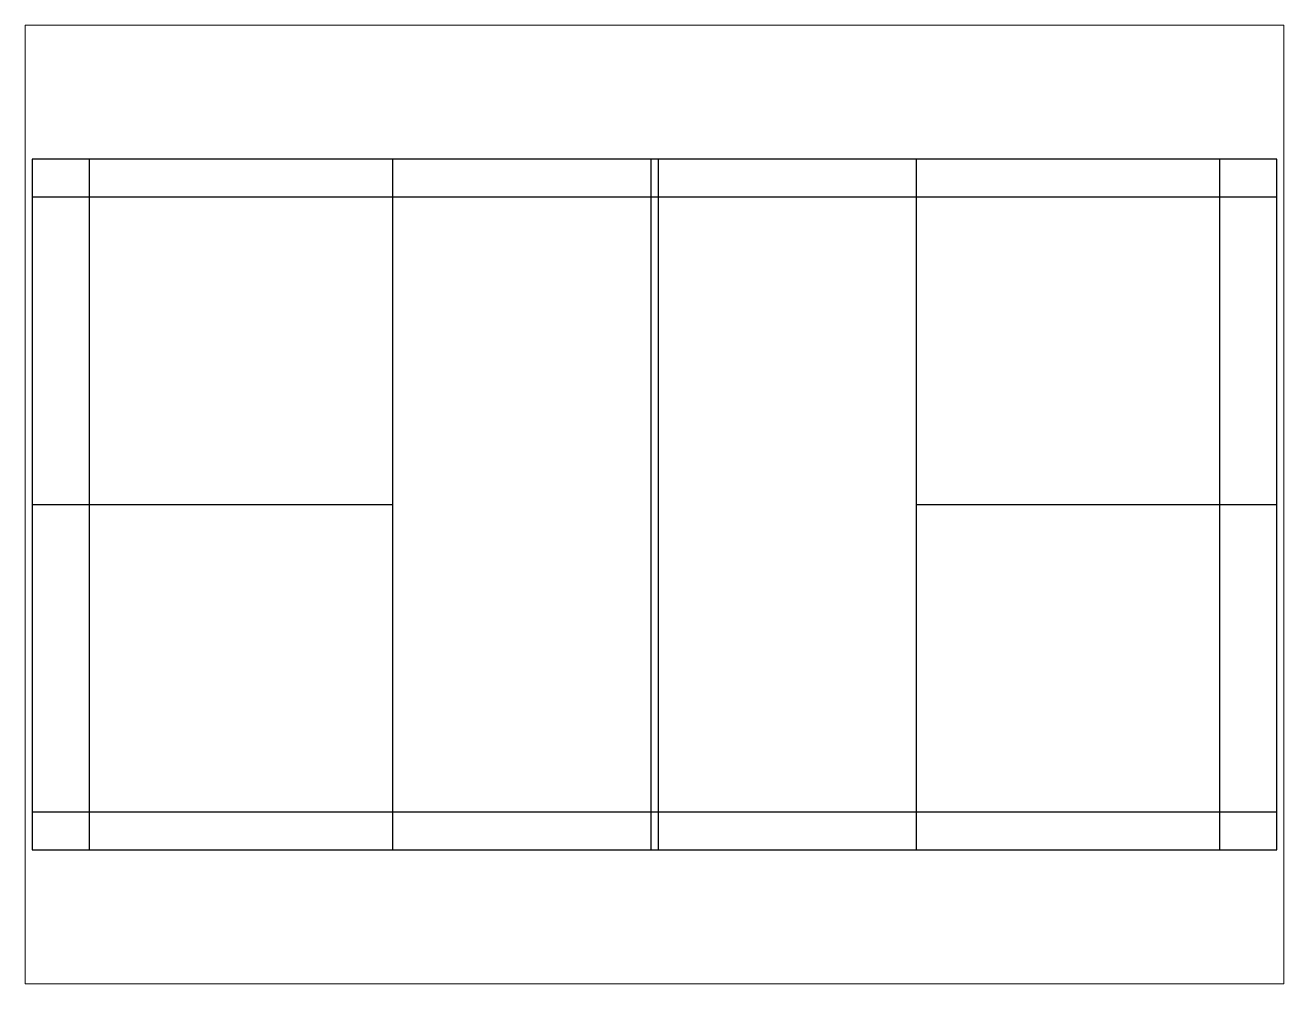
# Paper-space layout 'Layout1' of a CAD drawing. Header units: millimetres. Extents: x 1.05 to 9.45, y 0.8 to 7.2.
# The model-space entities are those that its viewports show. They can reach past a viewport. Long polylines and large blocks are cut down to what shows.
import ezdxf

# ---------------------------------------------------------------- set-up
doc = ezdxf.new("R2010")
doc.units = ezdxf.units.MM
doc.header["$MEASUREMENT"] = 0

# ---------------------------------------------------------------- blocks, each defined once
blk = doc.blocks.new('Recreation_Badminton')
at = {"color": 0}
for p, q in [((0, 4550), (0, -4550)), ((16400, 4550), (0, 4550)), ((750, 4550), (750, -4550)), ((4750, 4550), (4750, -4550)), ((8150, 4550), (8150, -4550)), ((8250, 4550), (8250, -4550)), ((11650, -4550), (11650, 4550)), ((15650, -4550), (15650, 4550)), ((16400, -4550), (16400, 4550)), ((16400, 4050), (0, 4050)), ((0, 0), (4750, 0)), ((11650, 0), (16400, 0)), ((0, -4050), (16400, -4050)), ((0, -4550), (16400, -4550))]:
    blk.add_line(p, q, dxfattribs=at)
for p, q in [((16400, 4550), (0, 4550)), ((0, 4550), (0, -4550)), ((16400, -4550), (16400, 4550)), ((0, -4550), (16400, -4550))]:
    blk.add_line(p, q)

msp = doc.modelspace()

# ---------------------------------------------------------------- block references
msp.add_blockref('Recreation_Badminton', (0, 0))

psp = doc.layouts.get("Layout1")

# ---------------------------------------------------------------- viewports
at = {"layer": '0'}
psp.add_viewport(center=(5.25, 4), size=(8.4, 6.4), view_center_point=(8200, 0), view_height=12634.590014, dxfattribs=at)

doc.saveas('drawing.dxf')
